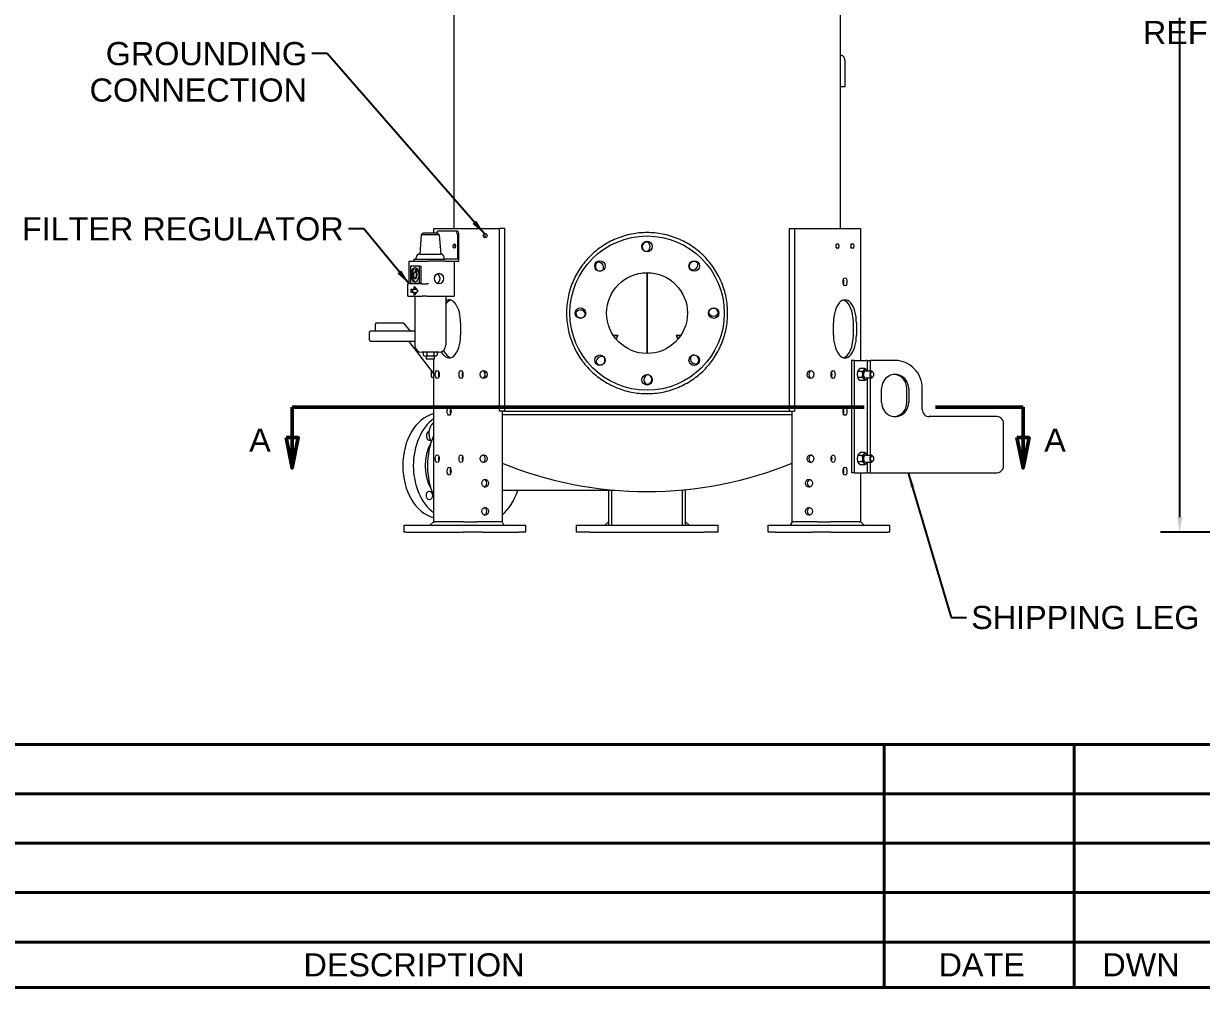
# Model space of a CAD drawing. Header units: inches. Extents: x 14 to 368, y 5 to 236.
# Drawn here: x 146.1 to 230, y 5.5 to 74.2 of the extents above; entities that cross this region are included whole.
import ezdxf

# ---------------------------------------------------------------- set-up
doc = ezdxf.new("R2010")
doc.units = ezdxf.units.IN
doc.header["$LTSCALE"] = 11
doc.header["$MEASUREMENT"] = 0
doc.linetypes.add('DOUBLE_DASH_CHAIN', pattern=[1.2403, 0.6614, -0.0827, 0.1654, -0.0827, 0.1654, -0.0827])
doc.layers.get('0').update_dxf_attribs({"lineweight": 25})
for name, color, linetype, lineweight in [('Border', 7, 'Continuous', 35), ('Dimension (ANSI)', 7, 'Continuous', 25), ('Section Line', 7, 'DOUBLE_DASH_CHAIN', 50), ('Symbol', 7, 'Continuous', 25), ('Symbol (ANSI)', 7, 'Continuous', 25), ('Visible (ANSI)', 7, 'Continuous', 50)]:
    doc.layers.add(name, color=color, linetype=linetype, lineweight=lineweight)
doc.styles.add('MEMCOR Medium', font='arial.ttf')
doc.dimstyles.new('Default (ANSI)', dxfattribs={"dimscale": 11, "dimtxt": 0.15, "dimasz": 0.098425, "dimexe": 0.125, "dimexo": 0.0625, "dimgap": 0.031496, "dimtad": 0, "dimtih": 1, "dimtoh": 1, "dimdec": 4, "dimrnd": 1e-08, "dimzin": 3, "dimdsep": 46, "dimlunit": 5, "dimtxsty": 'MEMCOR Medium', "dimcen": 0.09, "dimdle": 0.393701, "dimclrd": 256, "dimclre": 256, "dimclrt": 256, "dimadec": 0, "dimazin": 1, "dimtfac": 0.8, "dimtofl": 0, "dimtmove": 0, "dimatfit": 3, "dimfxl": 1, "dimfrac": 1, "dimtolj": 1, "dimtzin": 4, "dimlwd": -1, "dimlwe": -1, "dimarcsym": 0})
doc.dimstyles.new('Default (ANSI)$7', dxfattribs={"dimscale": 11, "dimtxt": 0.15, "dimasz": 0.098425, "dimexe": 0.125, "dimexo": 0.0625, "dimgap": 0.031496, "dimtad": 0, "dimtih": 1, "dimtoh": 1, "dimdec": 4, "dimrnd": 1e-08, "dimzin": 3, "dimdsep": 46, "dimlunit": 5, "dimtxsty": 'MEMCOR Medium', "dimcen": 0.09, "dimdle": 0.393701, "dimclrd": 256, "dimclre": 256, "dimclrt": 256, "dimadec": 0, "dimazin": 1, "dimtfac": 0.8, "dimtofl": 0, "dimtmove": 0, "dimatfit": 3, "dimfxl": 1, "dimfrac": 1, "dimtolj": 1, "dimtzin": 4, "dimlwd": -1, "dimlwe": -1, "dimarcsym": 0})

# ---------------------------------------------------------------- blocks, each defined once
blk = doc.blocks.new('Borders 22x34_D')
at = {"layer": 'Border'}
blk.add_line((1.25, 0.5), (33.5, 0.5), dxfattribs=at)
blk = doc.blocks.new('2dTransSection0')
at = {"layer": 'Section Line', "linetype": 'DOUBLE_DASH_CHAIN', "ltscale": 0.509335}
blk.add_line((15.0206, 4.2601), (19.7555, 4.2601), dxfattribs=at)
at = {"layer": 'Section Line', "linetype": 'Continuous'}
for p, q in [((15.0206, 4.2601), (15.3334, 4.2601)), ((15.0206, 4.2601), (15.0206, 4.0632)), ((19.4427, 4.2601), (19.7555, 4.2601)), ((19.7555, 4.2601), (19.7555, 4.0632)), ((14.9812, 4.0632), (15.0206, 3.8664)), ((15.0599, 4.0632), (14.9812, 4.0632)), ((15.0206, 4.0632), (15.0206, 3.8664)), ((15.0206, 3.8664), (15.0599, 4.0632)), ((19.7161, 4.0632), (19.7555, 3.8664)), ((19.7949, 4.0632), (19.7161, 4.0632)), ((19.7555, 4.0632), (19.7555, 3.8664)), ((19.7555, 3.8664), (19.7949, 4.0632))]:
    blk.add_line(p, q, dxfattribs=at)
at = {"layer": 'Section Line', "linetype": 'Continuous', "flags": 128}
for points in [[(14.9812, 4.0632), (15.0206, 3.8664), (15.0599, 4.0632), (14.9812, 4.0632)], [(19.7161, 4.0632), (19.7555, 3.8664), (19.7949, 4.0632), (19.7161, 4.0632)]]:
    blk.add_lwpolyline(points, dxfattribs=at)
at = {"layer": 'Section Line'}
for points in [[(14.9812, 4.0632), (15.0206, 3.8664), (15.0599, 4.0632), (14.9812, 4.0632)], [(19.7161, 4.0632), (19.7555, 3.8664), (19.7949, 4.0632), (19.7161, 4.0632)]]:
    blk.add_solid(points, dxfattribs=at)
at = {"layer": 'Section Line', "char_height": 0.15, "attachment_point": 7, "style": 'MEMCOR Medium'}
for insert in [(14.7421, 3.9723), (19.893, 3.9723)]:
    blk.add_mtext('A', dxfattribs=dict(at, insert=insert))
blk = doc.blocks.new('*D28')
at = {"layer": 'Defpoints', "color": 0, "transparency": 16777216}
for p in [(228.48, 122.576), (280.341, 122.576), (262.91, 37.946)]:
    blk.add_point(p, dxfattribs=at)
at = {"layer": 'Dimension (ANSI)', "transparency": 16777216}
for p, q in [((279.653, 122.576), (227.105, 122.576)), ((228.48, 121.494), (228.48, 85.897)), ((228.48, 39.028), (228.48, 74.625)), ((262.223, 37.946), (227.105, 37.946))]:
    blk.add_line(p, q, dxfattribs=at)
for points in [[(228.299, 121.494), (228.66, 121.494), (228.48, 122.576)], [(228.299, 39.028), (228.66, 39.028), (228.48, 37.946)]]:
    blk.add_solid(points, dxfattribs=at)
at = {"layer": 'Dimension (ANSI)', "transparency": 16777216, "char_height": 1.65, "attachment_point": 5, "style": 'MEMCOR Medium'}
for s, insert in [('\\A1; \\fArial|b0|i0;\\H1.6500;84{\\H0.8x;\\S5#8;} in', (228.48, 81.958)), ('\\A1;[2149.6 mm]{\\P\\fArial|b0|i0;\\H1.6500;SHIPPING HEIGHT\\P\\fArial|b0|i0;\\H1.6500;REF.}', (228.48, 76.322))]:
    blk.add_mtext(s, dxfattribs=dict(at, insert=insert))
blk = doc.blocks.new('REVISION HISTORY')
at = {"layer": 'Symbol', "lineweight": 40}
for p, q in [((12.1443, 2.0747), (22.812, 2.0747)), ((18.8564, 2.0747), (18.8564, 0.7941)), ((20.086, 2.0747), (20.086, 0.7941)), ((12.1443, 1.7545), (22.812, 1.7545)), ((12.1443, 1.4344), (22.812, 1.4344)), ((12.1443, 1.1143), (22.812, 1.1143)), ((12.1443, 0.7941), (22.812, 0.7941)), ((18.8564, 0.5), (18.8564, 0.7941)), ((20.086, 0.5), (20.086, 0.7941)), ((12.1443, 0.5), (22.812, 0.5))]:
    blk.add_line(p, q, dxfattribs=at)
at = {"layer": 'Symbol', "char_height": 0.15, "attachment_point": 7, "style": 'MEMCOR Medium'}
for s, insert in [('DESCRIPTION', (15.0941, 0.5695)), ('DATE', (19.2086, 0.5721)), ('DWN', (20.2694, 0.5721))]:
    blk.add_mtext(s, dxfattribs=dict(at, insert=insert))

msp = doc.modelspace()

# ---------------------------------------------------------------- linework, layer by layer
at = {"layer": 'Visible (ANSI)', "linetype": 'Continuous', "lineweight": 18}
for p, q in [((204.269098, 108.32051), (204.269098, 59.59551)), ((176.768587, 59.59551), (176.768587, 76.57051)), ((204.269098, 71.94551), (204.341882, 71.94551)), ((204.609997, 71.59551), (204.609997, 69.700377)), ((204.609997, 69.700377), (204.269098, 69.700377)), ((174.430598, 59.158442), (174.315979, 57.78301)), ((174.565979, 59.28301), (174.430598, 59.158442)), ((175.701359, 59.158442), (174.430598, 59.158442)), ((174.565979, 59.28301), (175.565979, 59.28301)), ((175.291324, 59.59551), (175.383767, 59.59551)), ((175.291324, 59.59551), (175.291324, 59.28301)), ((175.383767, 59.59551), (177.443767, 59.59551)), ((175.565979, 59.28301), (175.701359, 59.158442)), ((176.881763, 59.40801), (175.631763, 59.40801)), ((175.701359, 59.158442), (175.815979, 57.78301)), ((176.990017, 59.40801), (176.881763, 59.40801)), ((177.006763, 59.15801), (177.006763, 57.40801)), ((177.115017, 57.28301), (177.115017, 59.15801)), ((177.443767, 59.59551), (178.386324, 59.59551)), ((178.386324, 59.59551), (180.009849, 59.59551)), ((180.393825, 59.59551), (180.009849, 59.59551)), ((180.009849, 46.57051), (180.009849, 59.59551)), ((180.393825, 46.57051), (180.393825, 59.59551)), ((200.64386, 59.59551), (201.027836, 59.59551)), ((200.64386, 59.59551), (200.64386, 46.57051)), ((201.027836, 59.59551), (202.651361, 59.59551)), ((201.027836, 59.59551), (201.027836, 46.57051)), ((202.651361, 59.59551), (203.593918, 59.59551)), ((203.593918, 59.59551), (205.653918, 59.59551)), ((205.653918, 59.59551), (205.746361, 59.59551)), ((205.746361, 50.19551), (205.746361, 59.59551)), ((204.046418, 58.50051), (204.141418, 58.50051)), ((204.141418, 58.19051), (204.046418, 58.19051)), ((205.106418, 58.50051), (205.201418, 58.50051)), ((205.201418, 58.19051), (205.106418, 58.19051)), ((173.558206, 57.28301), (173.5917, 57.28301)), ((173.558206, 55.662818), (173.558206, 57.28301)), ((173.5917, 57.28301), (174.0917, 57.28301)), ((173.890738, 57.40801), (176.140738, 57.40801)), ((173.890738, 57.40801), (173.890738, 57.28301)), ((174.065979, 57.40801), (174.065979, 57.53301)), ((174.0917, 57.28301), (174.5917, 57.28301)), ((174.315979, 57.78301), (175.815979, 57.78301)), ((174.5917, 57.28301), (174.933206, 57.28301)), ((175.297668, 57.28301), (174.933206, 57.28301)), ((176.140738, 57.28301), (175.297668, 57.28301)), ((176.065979, 57.40801), (176.065979, 57.53301)), ((177.006763, 57.40801), (176.140738, 57.40801)), ((176.140738, 57.28301), (177.115017, 57.28301)), ((176.77351, 57.28301), (176.77351, 54.78301)), ((174.31172, 56.906816), (173.655174, 56.906816)), ((173.655174, 56.906816), (173.655174, 55.705019)), ((174.005248, 56.518639), (173.983447, 56.518639)), ((174.003989, 56.514634), (174.070531, 56.726398)), ((174.070531, 56.726398), (174.042713, 56.482554)), ((174.09684, 56.482554), (174.042713, 56.482554)), ((174.124658, 56.726398), (174.070531, 56.726398)), ((174.124658, 56.726398), (174.09684, 56.482554)), ((174.31172, 56.906816), (174.419973, 56.906816)), ((174.31172, 55.705019), (174.31172, 56.906816)), ((174.419973, 55.705019), (174.419973, 56.906816)), ((190.518842, 56.45101), (190.518842, 50.69001)), ((190.518842, 50.69001), (190.518842, 56.45101)), ((173.449953, 55.662818), (173.483447, 55.662818)), ((173.449953, 55.662818), (173.449953, 54.78301)), ((174.483447, 55.662818), (173.483447, 55.662818)), ((173.655174, 55.705019), (174.31172, 55.705019)), ((173.877557, 56.112274), (173.898326, 56.178369)), ((173.989859, 56.01924), (173.877557, 56.112274)), ((173.920504, 55.277595), (173.920504, 55.465402)), ((173.920504, 55.465402), (174.174298, 55.15801)), ((173.998541, 56.095349), (173.989859, 56.01924)), ((174.043985, 56.01924), (173.989859, 56.01924)), ((174.052668, 56.095349), (173.998541, 56.095349)), ((174.052668, 56.095349), (174.043985, 56.01924)), ((174.31172, 55.705019), (174.419973, 55.705019)), ((174.483447, 55.662818), (174.824953, 55.662818)), ((174.933206, 55.662818), (174.824953, 55.662818)), ((173.483447, 54.78301), (173.449953, 54.78301)), ((173.483447, 54.78301), (174.483447, 54.78301)), ((173.697165, 55.038426), (173.697165, 55.277595)), ((173.697165, 55.277595), (173.920504, 55.277595)), ((173.920504, 55.038426), (173.697165, 55.038426)), ((173.805418, 55.277595), (173.805418, 55.038426)), ((173.920504, 55.277595), (174.028757, 55.277595)), ((174.174298, 55.15801), (173.920504, 54.850618)), ((173.920504, 54.850618), (173.920504, 55.038426)), ((173.920504, 55.038426), (174.028757, 55.038426)), ((173.958201, 54.78301), (173.958201, 51.28301)), ((174.028757, 55.334288), (174.028757, 55.277595)), ((174.028757, 55.038426), (174.028757, 54.981733)), ((174.824953, 54.78301), (174.483447, 54.78301)), ((174.824953, 54.78301), (176.77351, 54.78301)), ((176.173756, 54.78301), (176.173756, 51.28301)), ((177.228767, 52.88551), (177.228767, 52.00551)), ((203.808918, 52.00551), (203.808918, 52.88551)), ((205.222412, 52.00551), (205.222412, 52.88551)), ((205.438918, 52.88551), (205.438918, 52.00551)), ((170.7143, 52.154353), (170.7143, 51.704353)), ((171.371805, 52.279353), (170.820262, 52.279353)), ((171.156796, 52.299353), (171.156796, 52.794353)), ((171.578634, 52.854353), (171.210938, 52.854353)), ((173.958201, 52.279353), (171.371805, 52.279353)), ((173.157535, 52.854353), (171.578634, 52.854353)), ((173.659841, 52.286465), (173.197213, 52.83545)), ((170.820262, 51.579353), (171.371805, 51.579353)), ((171.371805, 51.579353), (173.958201, 51.579353)), ((175.291324, 49.278713), (173.566891, 51.553391)), ((188.102289, 52.002853), (188.452921, 52.002853)), ((188.105626, 51.997721), (188.166042, 51.948174)), ((188.429971, 51.948174), (188.166042, 51.948174)), ((192.584764, 52.002853), (192.935396, 52.002853)), ((192.871643, 51.948174), (192.607714, 51.948174)), ((192.932059, 51.997721), (192.871643, 51.948174)), ((175.673756, 50.78301), (174.458201, 50.78301)), ((174.574056, 50.78301), (174.574056, 50.59551)), ((174.646225, 50.53301), (174.856102, 50.53301)), ((174.784729, 50.53301), (174.784729, 50.28301)), ((174.820017, 50.78301), (174.820017, 50.59551)), ((174.856102, 50.53301), (175.275855, 50.53301)), ((175.275855, 50.53301), (175.485732, 50.53301)), ((175.31194, 50.78301), (175.31194, 50.59551)), ((175.347229, 50.53301), (175.347229, 50.28301)), ((175.557901, 50.78301), (175.557901, 50.59551)), ((175.347229, 50.28301), (174.784729, 50.28301)), ((175.291324, 50.28301), (175.291324, 38.69551)), ((205.094918, 50.19551), (205.094918, 42.19551)), ((205.311425, 50.19551), (205.094918, 50.19551)), ((205.311425, 50.19551), (206.111425, 50.19551)), ((205.311425, 42.19551), (205.311425, 50.19551)), ((206.045398, 49.628523), (205.715431, 49.628523)), ((206.20863, 50.19551), (206.111425, 50.19551)), ((206.20863, 50.19551), (206.412939, 50.19551)), ((206.20863, 50.19551), (206.20863, 49.463989)), ((208.197891, 50.19551), (206.412939, 50.19551)), ((206.412939, 50.19551), (206.412939, 49.44551)), ((175.150635, 49.039353), (175.150635, 49.464294)), ((175.291324, 48.979353), (175.210635, 48.979353)), ((205.857898, 49.412017), (205.527931, 49.412017)), ((205.857898, 48.979004), (205.527931, 48.979004)), ((206.045398, 48.762498), (205.715431, 48.762498)), ((206.074336, 49.44551), (206.511579, 49.44551)), ((206.074336, 48.94551), (206.511579, 48.94551)), ((206.20863, 48.927032), (206.20863, 43.463989)), ((206.412939, 48.94551), (206.412939, 43.44551)), ((206.610987, 49.361124), (206.583734, 49.399654)), ((206.610987, 49.029897), (206.583734, 48.991367)), ((207.231966, 47.19551), (207.231966, 48.19551)), ((209.034408, 47.19551), (209.034408, 48.19551)), ((209.163817, 48.19551), (209.163817, 47.19551)), ((210.129743, 46.69551), (210.129743, 48.19551)), ((180.393825, 46.57051), (180.009849, 46.57051)), ((180.184247, 46.57051), (180.184247, 38.69551)), ((200.853438, 46.32051), (180.184247, 46.32051)), ((180.393825, 46.57051), (200.64386, 46.57051)), ((200.64386, 46.57051), (201.027836, 46.57051)), ((200.853438, 38.69551), (200.853438, 46.57051)), ((215.442335, 46.19551), (210.612706, 46.19551)), ((215.925298, 42.69551), (215.925298, 45.69551)), ((205.857898, 43.412017), (205.527931, 43.412017)), ((205.857898, 42.979004), (205.527931, 42.979004)), ((206.045398, 43.628523), (205.715431, 43.628523)), ((206.074336, 43.44551), (206.511579, 43.44551)), ((206.074336, 42.94551), (206.511579, 42.94551)), ((206.20863, 42.927032), (206.20863, 42.19551)), ((206.412939, 42.94551), (206.412939, 42.19551)), ((206.610987, 43.361124), (206.583734, 43.399654)), ((206.610987, 43.029897), (206.583734, 42.991367)), ((205.311425, 42.19551), (205.094918, 42.19551)), ((205.311425, 42.19551), (206.111425, 42.19551)), ((206.045398, 42.762498), (205.715431, 42.762498)), ((205.746361, 38.69551), (205.746361, 42.19551)), ((206.20863, 42.19551), (206.111425, 42.19551)), ((206.20863, 42.19551), (206.412939, 42.19551)), ((206.412939, 42.19551), (215.442335, 42.19551)), ((180.184247, 40.94551), (188.242909, 40.94551)), ((187.768842, 40.94551), (187.768842, 38.44551)), ((188.018842, 38.44551), (188.018842, 40.94551)), ((193.018842, 40.965178), (193.018842, 38.44551)), ((193.268842, 38.44551), (193.268842, 40.98932)), ((175.291324, 38.69551), (175.041324, 38.44551)), ((175.291324, 38.69551), (175.383767, 38.69551)), ((177.443767, 38.69551), (175.383767, 38.69551)), ((177.443767, 38.69551), (178.386324, 38.69551)), ((180.184247, 38.69551), (178.386324, 38.69551)), ((180.184247, 38.69551), (180.309247, 38.44551)), ((187.768842, 38.69551), (187.518842, 38.44551)), ((187.768842, 38.69551), (187.768842, 38.44551)), ((193.268842, 38.69551), (193.518842, 38.44551)), ((193.268842, 38.44551), (193.268842, 38.69551)), ((200.853438, 38.69551), (200.728438, 38.44551)), ((202.651361, 38.69551), (200.853438, 38.69551)), ((202.651361, 38.69551), (203.593918, 38.69551)), ((205.653918, 38.69551), (203.593918, 38.69551)), ((205.653918, 38.69551), (205.746361, 38.69551)), ((205.746361, 38.69551), (205.996361, 38.44551)), ((173.220137, 38.44551), (173.354111, 38.44551)), ((173.220137, 37.94551), (173.220137, 38.44551)), ((173.354111, 37.94551), (173.220137, 37.94551)), ((173.354111, 38.44551), (177.414111, 38.44551)), ((173.354111, 37.94551), (177.414111, 37.94551)), ((177.414111, 38.44551), (178.780137, 38.44551)), ((178.780137, 37.94551), (177.414111, 37.94551)), ((178.780137, 38.44551), (181.378213, 38.44551)), ((178.780137, 37.94551), (181.378213, 37.94551)), ((181.378213, 38.44551), (181.878213, 38.44551)), ((181.878213, 37.94551), (181.378213, 37.94551)), ((181.878213, 37.94551), (181.878213, 38.44551)), ((185.461342, 38.44551), (186.461342, 38.44551)), ((185.461342, 38.44551), (185.461342, 37.94551)), ((186.461342, 37.94551), (185.461342, 37.94551)), ((186.461342, 38.44551), (194.581342, 38.44551)), ((186.461342, 37.94551), (194.581342, 37.94551)), ((194.581342, 38.44551), (195.581342, 38.44551)), ((195.581342, 37.94551), (194.581342, 37.94551)), ((195.581342, 37.94551), (195.581342, 38.44551)), ((199.156972, 38.44551), (199.656972, 38.44551)), ((199.156972, 37.94551), (199.156972, 38.44551)), ((199.656972, 37.94551), (199.156972, 37.94551)), ((199.656972, 38.44551), (202.255048, 38.44551)), ((199.656972, 37.94551), (202.255048, 37.94551)), ((202.255048, 38.44551), (203.621073, 38.44551)), ((203.621073, 37.94551), (202.255048, 37.94551)), ((203.621073, 38.44551), (207.681073, 38.44551)), ((203.621073, 37.94551), (207.681073, 37.94551)), ((207.681073, 38.44551), (207.815048, 38.44551)), ((207.815048, 37.94551), (207.681073, 37.94551)), ((207.815048, 37.94551), (207.815048, 38.44551))]:
    msp.add_line(p, q, dxfattribs=at)
for centre, radius in [((190.518842, 53.57051), 5.5), ((190.518842, 58.32051), 0.375), ((187.160085, 56.929267), 0.375), ((193.8776, 56.929267), 0.375), ((190.518842, 53.57051), 2.8805), ((185.768842, 53.57051), 0.375), ((195.268842, 53.57051), 0.375), ((187.160085, 50.211753), 0.375), ((193.8776, 50.211753), 0.375), ((190.518842, 48.82051), 0.375)]:
    msp.add_circle(centre, radius, dxfattribs=at)
for centre, radius, start, end in [((190.518842, 58.29551), 0.344, 82.56966834, 260.71485954), ((190.365522, 58.318035), 0.375, 282.72242384, 79.1272949), ((174.315979, 57.53301), 0.25, 90, 180), ((175.815979, 57.53301), 0.25, 0, 90), ((187.177763, 56.91159), 0.344, 127.56966834, 305.71485954), ((187.053421, 56.819103), 0.375, 327.72242384, 124.1272949), ((193.859922, 56.91159), 0.344, 37.56966834, 215.71485954), ((193.767435, 57.035931), 0.375, 237.72242384, 34.1272949), ((185.771318, 53.417189), 0.375, 12.72242384, 169.1272949), ((195.243842, 53.57051), 0.344, 352.56966834, 170.71485954), ((185.793842, 53.57051), 0.344, 172.56966834, 350.71485954), ((195.266367, 53.723831), 0.375, 192.72242384, 349.1272949), ((171.136796, 52.299353), 0.02, 270, 0), ((173.675135, 52.299353), 0.02, 220.12074021, 270), ((174.458201, 51.28301), 0.5, 180, 270), ((175.673756, 51.28301), 0.5, 270, 0), ((187.27025, 50.105089), 0.375, 57.72242384, 214.1272949), ((187.177763, 50.229431), 0.344, 217.56966834, 35.71485954), ((193.984264, 50.321917), 0.375, 147.72242384, 304.1272949), ((193.859922, 50.229431), 0.344, 307.56966834, 125.71485954), ((175.210635, 49.039353), 0.06, 180, 270), ((190.672163, 48.822985), 0.375, 102.72242384, 259.1272949), ((190.518842, 48.84551), 0.344, 262.56966834, 80.71485954), ((190.518842, 68.16051), 27.31, 247.76427502, 292.23572498)]:
    msp.add_arc(centre, radius, start, end, dxfattribs=at)
for centre, major_axis, ratio, start_param, end_param in [((204.341882, 71.59551), (0, 0.35), 0.766044443, 4.71238898, 6.283185307), ((175.631763, 59.15801), (0, 0.25), 0.5, 0, 1.047197551), ((176.881763, 59.15801), (0, 0.25), 0.5, 4.71238898, 6.283185307), ((176.990017, 59.15801), (0, 0.25), 0.5, 4.71238898, 6.283185307), ((178.856337, 59.09551), (0, 0.155), 0.866025404, 3.625910827, 5.798867134), ((175.725513, 58.34551), (0, -0.15625), 0.5, 0.747945639, 2.72394437), ((175.833767, 58.34551), (0, -0.15625), 0.5, 3.90698548, 4.261936004), ((175.836267, 58.34551), (0, 0.155), 0.5, 0.787895818, 1.190370682), ((175.836267, 58.34551), (0, 0.155), 0.5, 2.281519326, 2.353696836), ((175.833767, 58.34551), (0, -0.15625), 0.5, 5.493139311, 5.517792481), ((176.896267, 58.34551), (0, -0.15625), 0.5, 3.90698548, 5.517792481), ((176.896267, 58.34551), (0, 0.155), 0.5, 0.765102312, 2.376490342), ((204.046418, 58.34551), (0, -0.155), 0.5, 3.141592654, 6.283185307), ((203.924912, 58.34551), (0, 0.155), 0.5, 4.042534369, 5.382243592), ((204.141418, 58.34551), (0, 0.155), 0.5, 3.141592654, 6.283185307), ((205.106418, 58.34551), (0, -0.155), 0.5, 3.141592654, 6.283185307), ((204.984912, 58.34551), (0, 0.155), 0.5, 4.042534369, 5.382243592), ((205.201418, 58.34551), (0, 0.155), 0.5, 3.141592654, 6.283185307), ((174.037573, 56.305917), (0, 0.520383), 0.5, 0.104201478, 3.037391176), ((173.983447, 56.305917), (0, 0.212722), 0.5, 6.088823721, 8.496983379), ((173.983447, 56.305917), (0, -0.212722), 0.5, 0.142396418, 2.550556077), ((174.037573, 56.305917), (0, -0.212722), 0.5, 0.142396418, 2.550556077), ((175.440979, 56.03301), (0, 0.375), 0.866025404, 3.536692321, 5.88808564), ((204.407412, 55.80551), (0, 0.28), 0.5, 4.025522722, 5.399255239), ((176.413767, 52.88551), (0, 1.63), 0.5, 4.71238898, 6.582109274), ((176.630273, 52.88551), (0, 1.63), 0.5, 0.133219685, 0.594559652), ((204.623918, 52.88551), (0, 1.63), 0.5, 4.71238898, 7.853981634), ((204.407412, 52.88551), (0, 1.63), 0.5, 4.71238898, 6.149965622), ((176.413767, 52.00551), (0, -1.63), 0.5, 5.5291582, 7.853981634), ((186.187813, 53.57051), (0, -3.234), 0.707106781, 1.036396316, 1.045291043), ((186.541367, 53.57051), (0, -3.125), 0.707106781, 0.933959865, 1.045291043), ((194.496318, 53.57051), (0, 3.125), 0.707106781, 2.096301611, 2.207632789), ((194.849872, 53.57051), (0, 3.234), 0.707106781, 2.096301611, 2.105196337), ((204.623918, 52.00551), (0, -1.63), 0.5, 4.71238898, 7.853981634), ((204.407412, 52.00551), (0, -1.63), 0.5, 0.133219685, 1.570796327), ((174.646225, 50.59551), (0.072169, 0), 0.866025404, 3.141592654, 4.71238898), ((174.856102, 50.59551), (0, -0.0625), 0.577350269, 4.71238898, 6.283185307), ((175.275855, 50.59551), (0, -0.0625), 0.577350269, 0, 1.570796327), ((175.485732, 50.59551), (-0.072169, 0), 0.866025404, 1.570796327, 3.141592654), ((176.630273, 52.00551), (0, -1.63), 0.5, 5.438576962, 6.149965622), ((206.074404, 49.19551), (0, 0.375), 0.5, 5.759586532, 6.806784083), ((208.197891, 48.19551), (0, 2), 0.965925826, 4.71238898, 6.283185307), ((175.784273, 49.19551), (0, -0.28), 0.5, 4.025522722, 5.399255239), ((177.476273, 49.19551), (0, -0.28), 0.5, 4.025522722, 5.399255239), ((178.746298, 49.19551), (0, -0.28), 0.866025404, 0.260688299, 2.880904355), ((202.291387, 49.19551), (0, 0.28), 0.866025404, 0.260688299, 2.880904355), ((203.561412, 49.19551), (0, 0.28), 0.5, 4.025522722, 5.399255239), ((206.074404, 49.19551), (0, -0.375), 0.5, 3.665191429, 4.71238898), ((206.074404, 49.19551), (0, -0.375), 0.5, 4.71238898, 5.759586532), ((206.074404, 49.19551), (0, 0.250136), 0.5, 6.250227729, 9.457735539), ((206.074404, 49.19551), (0, -0.375), 0.5, 5.759586532, 6.806784083), ((206.074404, 49.19551), (0, 0.375), 0.5, 5.442116637, 5.759586532), ((206.074404, 49.19551), (0, 0.375), 0.5, 3.665191429, 3.982661324), ((206.511579, 49.19551), (0, 0.25), 0.5, 5.667839495, 10.040123773), ((208.197891, 48.19551), (0, 1), 0.965925826, 4.71238898, 7.853981634), ((208.068482, 48.19551), (0, 1), 0.965925826, 4.71238898, 6.216147809), ((208.197891, 47.19551), (0, -1), 0.965925826, 4.71238898, 7.853981634), ((208.068482, 47.19551), (0, -1), 0.965925826, 0.067037498, 1.570796327), ((175.759049, 42.69551), (0, -3.75), 0.707106781, 3.318910504, 6.105867457), ((176.630273, 46.56451), (0, -0.28), 0.5, 4.025522722, 5.399255239), ((204.407412, 46.56451), (0, 0.28), 0.5, 4.025522722, 5.399255239), ((210.612706, 46.69551), (0, -0.5), 0.965925826, 4.71238898, 6.283185307), ((215.442335, 45.69551), (0, 0.5), 0.965925826, 4.71238898, 6.283185307), ((176.51035, 42.69551), (0, 3.75), 0.707106781, 0.477683765, 2.663908889), ((177.79092, 42.69551), (0, -4.125), 0.707106781, 4.170935933, 5.253842028), ((175.01035, 44.816831), (0, -0.3125), 0.707106781, 3.279469987, 6.595630132), ((176.538189, 42.69551), (0, 2.57874), 0.707106781, 0.91236462, 2.229228034), ((175.784273, 43.19551), (0, -0.28), 0.5, 4.025522722, 5.399255239), ((177.476273, 43.19551), (0, -0.28), 0.5, 4.025522722, 5.399255239), ((178.746298, 43.19551), (0, -0.28), 0.866025404, 0.260688299, 2.880904355), ((202.291387, 43.19551), (0, 0.28), 0.866025404, 0.260688299, 2.880904355), ((203.561412, 43.19551), (0, 0.28), 0.5, 4.025522722, 5.399255239), ((206.074404, 43.19551), (0, -0.375), 0.5, 3.665191429, 4.71238898), ((206.074404, 43.19551), (0, -0.375), 0.5, 4.71238898, 5.759586532), ((206.074404, 43.19551), (0, 0.250136), 0.5, 6.250227729, 9.457735539), ((206.074404, 43.19551), (0, 0.375), 0.5, 5.759586532, 6.806784083), ((206.074404, 43.19551), (0, -0.375), 0.5, 5.759586532, 6.806784083), ((206.074404, 43.19551), (0, 0.375), 0.5, 5.442116637, 5.759586532), ((206.074404, 43.19551), (0, 0.375), 0.5, 3.665191429, 3.982661324), ((206.511579, 43.19551), (0, 0.25), 0.5, 5.667839495, 10.040123773), ((176.630273, 42.30151), (0, -0.28), 0.5, 4.025522722, 5.399255239), ((204.407412, 42.30151), (0, 0.28), 0.5, 4.025522722, 5.399255239), ((215.442335, 42.69551), (0, -0.5), 0.965925826, 0, 1.570796327), ((178.856337, 41.44151), (0, -0.28), 0.866025404, 0.260688299, 2.880904355), ((202.181348, 41.44151), (0, 0.28), 0.866025404, 0.260688299, 2.880904355), ((178.674804, 42.69551), (0, 4.125), 0.707106781, 3.685515647, 4.274263852), ((178.856337, 39.44151), (0, -0.28), 0.866025404, 0.260688299, 2.880904355), ((202.181348, 39.44151), (0, 0.28), 0.866025404, 0.260688299, 2.880904355)]:
    msp.add_ellipse(centre, major_axis=major_axis, ratio=ratio, start_param=start_param, end_param=end_param, dxfattribs=at)
for centre, major_axis, ratio in [((178.981337, 59.09551), (0, -0.155), 0.866025404), ((176.788013, 58.34551), (0, -0.15625), 0.5), ((173.983447, 56.305917), (0, 0.520383), 0.5), ((175.690979, 56.03301), (0, 0.375), 0.866025404), ((204.623918, 55.80551), (0, -0.28), 0.5), ((175.567767, 49.19551), (0, -0.28), 0.5), ((177.259767, 49.19551), (0, -0.28), 0.5), ((178.871298, 49.19551), (0, 0.28), 0.866025404), ((202.166387, 49.19551), (0, 0.28), 0.866025404), ((203.777918, 49.19551), (0, -0.28), 0.5), ((206.55245, 49.19551), (0, 0.202815), 0.5), ((176.413767, 46.56451), (0, -0.28), 0.5), ((204.623918, 46.56451), (0, -0.28), 0.5), ((175.567767, 43.19551), (0, -0.28), 0.5), ((177.259767, 43.19551), (0, -0.28), 0.5), ((178.871298, 43.19551), (0, 0.28), 0.866025404), ((202.166387, 43.19551), (0, 0.28), 0.866025404), ((203.777918, 43.19551), (0, -0.28), 0.5), ((206.55245, 43.19551), (0, -0.202815), 0.5), ((176.413767, 42.30151), (0, -0.28), 0.5), ((204.623918, 42.30151), (0, -0.28), 0.5), ((178.981337, 41.44151), (0, -0.28), 0.866025404), ((202.056348, 41.44151), (0, -0.28), 0.866025404), ((175.01035, 40.57419), (0, 0.3125), 0.707106781), ((178.981337, 39.44151), (0, -0.28), 0.866025404), ((202.056348, 39.44151), (0, -0.28), 0.866025404)]:
    msp.add_ellipse(centre, major_axis=major_axis, ratio=ratio, dxfattribs=at)
for points, knots in [([(185.037124, 51.865709), (185.090342, 51.694873), (185.151473, 51.526275), (185.367368, 51.008481), (185.549761, 50.671423), (185.969571, 50.04906), (186.207035, 49.763748), (186.711772, 49.259011), (186.996935, 49.021587), (187.619372, 48.601647), (187.956654, 48.419097), (188.66266, 48.124737), (189.032024, 48.012691), (189.77756, 47.865207), (190.153743, 47.829814), (190.883942, 47.829814), (191.260125, 47.865207), (192.005661, 48.012691), (192.375025, 48.124737), (193.081031, 48.419097), (193.418313, 48.601647), (194.040749, 49.021587), (194.325913, 49.259011), (194.83065, 49.763748), (195.068114, 50.04906), (195.487924, 50.671423), (195.670317, 51.008481), (195.964498, 51.714033), (196.07652, 52.083172), (196.224066, 52.828629), (196.259538, 53.204965), (196.259538, 53.936056), (196.224066, 54.312391), (196.07652, 55.057849), (195.964498, 55.426988), (195.670317, 56.132539), (195.487924, 56.469598), (195.068114, 57.091961), (194.83065, 57.377273), (194.325913, 57.88201), (194.040749, 58.119434), (193.418313, 58.539374), (193.081031, 58.721923), (192.375025, 59.016284), (192.005661, 59.128329), (191.260125, 59.275813), (190.883942, 59.311206), (190.153743, 59.311206), (189.77756, 59.275813), (189.032024, 59.128329), (188.66266, 59.016284), (187.956654, 58.721923), (187.619372, 58.539374), (186.996935, 58.119434), (186.711772, 57.88201), (186.207035, 57.377273), (185.969571, 57.091961), (185.549761, 56.469598), (185.367368, 56.132539), (185.073187, 55.426988), (184.961165, 55.057849), (184.813619, 54.312391), (184.778147, 53.936056), (184.778147, 53.57051)], [4.26795883, 4.26795883, 4.26795883, 4.26795883, 5.570910574, 5.570910574, 8.356365861, 8.356365861, 11.141821148, 11.141821148, 13.923881063, 13.923881063, 16.705940977, 16.705940977, 19.488000892, 19.488000892, 22.270060806, 22.270060806, 25.05212072, 25.05212072, 27.834180635, 27.834180635, 30.616240549, 30.616240549, 33.398300464, 33.398300464, 36.183755751, 36.183755751, 38.969211038, 38.969211038, 41.754666325, 41.754666325, 44.540121612, 44.540121612, 47.325576899, 47.325576899, 50.111032186, 50.111032186, 52.896487473, 52.896487473, 55.68194276, 55.68194276, 58.464002675, 58.464002675, 61.246062589, 61.246062589, 64.028122504, 64.028122504, 66.810182418, 66.810182418, 69.592242333, 69.592242333, 72.374302247, 72.374302247, 75.156362161, 75.156362161, 77.938422076, 77.938422076, 80.723877363, 80.723877363, 83.50933265, 83.50933265, 86.294787937, 86.294787937, 89.080243224, 89.080243224, 89.080243224, 89.080243224]), ([(184.778147, 53.57051), (184.778147, 53.204965), (184.813619, 52.828629), (184.926656, 52.257523), (184.976755, 52.060162), (185.037124, 51.865709)], [89.080243224, 89.080243224, 89.080243224, 89.080243224, 91.865698511, 91.865698511, 93.348202054, 93.348202054, 93.348202054, 93.348202054]), ([(170.820262, 52.279353), (170.809804, 52.279353), (170.799371, 52.27753), (170.779557, 52.270678), (170.77028, 52.265519), (170.752912, 52.25232), (170.745173, 52.243991), (170.732002, 52.225401), (170.72677, 52.215023), (170.719025, 52.193577), (170.716512, 52.182496), (170.714616, 52.165673), (170.7143, 52.160013), (170.7143, 52.154353)], [4.71238898, 4.71238898, 4.71238898, 4.71238898, 4.952223352, 4.952223352, 5.205464091, 5.205464091, 5.496806774, 5.496806774, 5.81096604, 5.81096604, 6.125125305, 6.125125305, 6.283185307, 6.283185307, 6.283185307, 6.283185307]), ([(171.210938, 52.854353), (171.205499, 52.854353), (171.200074, 52.853438), (171.189846, 52.850039), (171.1851, 52.847501), (171.176318, 52.841135), (171.172473, 52.83719), (171.165839, 52.828406), (171.163225, 52.823509), (171.159357, 52.813594), (171.158101, 52.808565), (171.157001, 52.800469), (171.156796, 52.797411), (171.156796, 52.794353)], [4.71238898, 4.71238898, 4.71238898, 4.71238898, 4.943144262, 4.943144262, 5.186041427, 5.186041427, 5.46487096, 5.46487096, 5.779030226, 5.779030226, 6.093189491, 6.093189491, 6.283185307, 6.283185307, 6.283185307, 6.283185307]), ([(173.157535, 52.854353), (173.160826, 52.854353), (173.164116, 52.854024), (173.170486, 52.852758), (173.173565, 52.851822), (173.179365, 52.84947), (173.182087, 52.848055), (173.187113, 52.84489), (173.189418, 52.843142), (173.193615, 52.839433), (173.195508, 52.837473), (173.197213, 52.83545)], [1.5707963268, 1.5707963268, 1.5707963268, 1.5707963268, 1.710422667, 1.710422667, 1.8500490071, 1.8500490071, 1.9896753473, 1.9896753473, 2.1293016874, 2.1293016874, 2.2689280276, 2.2689280276, 2.2689280276, 2.2689280276]), ([(170.7143, 51.704353), (170.7143, 51.693103), (170.715541, 51.681852), (170.720605, 51.659811), (170.724425, 51.649013), (170.734992, 51.628445), (170.741748, 51.618653), (170.758748, 51.601186), (170.769059, 51.593505), (170.790986, 51.583429), (170.802102, 51.580435), (170.815747, 51.579435), (170.818005, 51.579353), (170.820262, 51.579353)], [6.283185307, 6.283185307, 6.283185307, 6.283185307, 6.597344573, 6.597344573, 6.911503838, 6.911503838, 7.225663103, 7.225663103, 7.539822369, 7.539822369, 7.802215826, 7.802215826, 7.853981634, 7.853981634, 7.853981634, 7.853981634]), ([(173.525477, 51.579353), (173.527777, 51.579353), (173.53008, 51.579115), (173.534902, 51.578084), (173.537425, 51.577286), (173.542778, 51.574942), (173.545607, 51.573393), (173.551501, 51.569363), (173.554562, 51.566881), (173.56074, 51.560898), (173.563854, 51.557396), (173.566891, 51.553391)], [1.5707963268, 1.5707963268, 1.5707963268, 1.5707963268, 1.7209182109, 1.7209182109, 1.871040095, 1.871040095, 2.021161979, 2.021161979, 2.1712838631, 2.1712838631, 2.3214057472, 2.3214057472, 2.3214057472, 2.3214057472]), ([(175.174815, 45.642033), (175.12595, 45.579527), (175.084468, 45.506106), (175.02003, 45.344638), (174.997137, 45.256571), (174.972258, 45.074819), (174.970278, 44.981165), (174.987425, 44.797675), (175.006548, 44.707871), (175.061989, 44.547205), (175.096936, 44.475453), (175.13875, 44.412372)], [2.306096966, 2.306096966, 2.306096966, 2.306096966, 2.627773903, 2.627773903, 2.950370965, 2.950370965, 3.272989065, 3.272989065, 3.595597718, 3.595597718, 3.894707743, 3.894707743, 3.894707743, 3.894707743])]:
    msp.add_open_spline(points, degree=3, knots=knots, dxfattribs=at)
for points, weights in [([(205.715431, 49.628523), (205.636184, 49.57051), (205.592675, 49.52027)], [1, 1.0379548493, 1]), ([(205.980654, 49.52027), (206.024164, 49.57051), (206.045398, 49.628523)], [1, 1.0379548493, 1]), ([(206.045398, 49.628523), (206.124645, 49.57051), (206.168154, 49.52027)], [1, 1.0379548493, 1]), ([(205.527931, 49.412017), (205.498925, 49.295991), (205.498925, 49.19551)], [1, 1.0379548493, 1]), ([(205.498925, 49.19551), (205.498925, 49.095029), (205.527931, 48.979004)], [1, 1.0379548493, 1]), ([(205.592675, 49.52027), (205.549165, 49.470029), (205.527931, 49.412017)], [1, 1.0379548493, 1]), ([(205.527931, 48.979004), (205.549165, 48.920991), (205.592675, 48.870751)], [1, 1.0379548493, 1]), ([(205.592675, 48.870751), (205.636184, 48.82051), (205.715431, 48.762498)], [1, 1.0379548493, 1]), ([(205.857898, 49.412017), (205.937145, 49.470029), (205.980654, 49.52027)], [1, 1.0379548493, 1]), ([(205.886904, 49.19551), (205.886904, 49.295991), (205.857898, 49.412017)], [1, 1.0379548493, 1]), ([(205.857898, 48.979004), (205.886904, 49.095029), (205.886904, 49.19551)], [1, 1.0379548493, 1]), ([(205.980654, 48.870751), (205.937145, 48.920991), (205.857898, 48.979004)], [1, 1.0379548493, 1]), ([(206.045398, 48.762498), (206.024164, 48.82051), (205.980654, 48.870751)], [1, 1.0379548493, 1]), ([(206.168154, 48.870751), (206.124645, 48.82051), (206.045398, 48.762498)], [1, 1.0379548493, 1]), ([(206.168154, 49.52027), (206.199332, 49.484268), (206.218543, 49.44551)], [1, 1.02690849784, 1.01566285889]), ([(206.218543, 48.94551), (206.199332, 48.906752), (206.168154, 48.870751)], [1.01566285889, 1.02690849784, 1]), ([(205.527931, 43.412017), (205.498925, 43.295991), (205.498925, 43.19551)], [1, 1.0379548493, 1]), ([(205.498925, 43.19551), (205.498925, 43.095029), (205.527931, 42.979004)], [1, 1.0379548493, 1]), ([(205.592675, 43.52027), (205.549165, 43.470029), (205.527931, 43.412017)], [1, 1.0379548493, 1]), ([(205.527931, 42.979004), (205.549165, 42.920991), (205.592675, 42.870751)], [1, 1.0379548493, 1]), ([(205.715431, 43.628523), (205.636184, 43.57051), (205.592675, 43.52027)], [1, 1.0379548493, 1]), ([(205.592675, 42.870751), (205.636184, 42.82051), (205.715431, 42.762498)], [1, 1.0379548493, 1]), ([(205.857898, 43.412017), (205.937145, 43.470029), (205.980654, 43.52027)], [1, 1.0379548493, 1]), ([(205.886904, 43.19551), (205.886904, 43.295991), (205.857898, 43.412017)], [1, 1.0379548493, 1]), ([(205.857898, 42.979004), (205.886904, 43.095029), (205.886904, 43.19551)], [1, 1.0379548493, 1]), ([(205.980654, 42.870751), (205.937145, 42.920991), (205.857898, 42.979004)], [1, 1.0379548493, 1]), ([(205.980654, 43.52027), (206.024164, 43.57051), (206.045398, 43.628523)], [1, 1.0379548493, 1]), ([(206.045398, 42.762498), (206.024164, 42.82051), (205.980654, 42.870751)], [1, 1.0379548493, 1]), ([(206.045398, 43.628523), (206.124645, 43.57051), (206.168154, 43.52027)], [1, 1.0379548493, 1]), ([(206.168154, 42.870751), (206.124645, 42.82051), (206.045398, 42.762498)], [1, 1.0379548493, 1]), ([(206.168154, 43.52027), (206.199332, 43.484268), (206.218543, 43.44551)], [1, 1.02690849784, 1.01566285889]), ([(206.218543, 42.94551), (206.199332, 42.906752), (206.168154, 42.870751)], [1.01566285889, 1.02690849784, 1])]:
    msp.add_rational_spline(points, weights, degree=2, dxfattribs=at)
msp.add_open_spline([(175.291324, 45.783098), (175.251584, 45.737577), (175.212729, 45.690532), (175.174815, 45.642033)], degree=3, dxfattribs=at)

# ---------------------------------------------------------------- block references
at = {"xscale": 11, "yscale": 11, "zscale": 11}
msp.add_blockref('Borders 22x34_D', (0, 0), dxfattribs=at)
at = {"layer": 'Section Line', "xscale": 11, "yscale": 11, "zscale": 11}
msp.add_blockref('2dTransSection0', (0, 0), dxfattribs=at)
at = {"layer": 'Symbol', "xscale": 11, "yscale": 11, "zscale": 11}
msp.add_blockref('REVISION HISTORY', (0, 0), dxfattribs=at)

# ---------------------------------------------------------------- texts
at = {"layer": 'Symbol (ANSI)', "insert": (166.283563, 72.895734), "char_height": 1.65000005, "width": 15.49893411, "attachment_point": 3, "line_spacing_factor": 0.944221, "style": 'MEMCOR Medium'}
msp.add_mtext('\\fArial|b0|i0;GROUNDING\\P\\fArial|b0|i0;CONNECTION', dxfattribs=at)
at = {"layer": 'Symbol (ANSI)', "char_height": 1.65000005, "style": 'MEMCOR Medium'}
for s, insert, width, attachment_point in [('\\fArial|b0|i0;FILTER REGULATOR', (168.895773, 60.403265), 22.93022298, 3), ('\\fArial|b0|i0;SHIPPING LEG', (213.619748, 32.703192), 16.2711135, 1)]:
    msp.add_mtext(s, dxfattribs=dict(at, insert=insert, width=width, attachment_point=attachment_point))

# ---------------------------------------------------------------- dimensions: what is measured, and where the dimension line sits
at = {"layer": 'Dimension (ANSI)'}
dim = msp.add_linear_dim(base=(228.479769, 122.57631), p1=(262.910254, 37.94551), p2=(280.340911, 122.57631), angle=90, text=' \\fArial|b0|i0;\\H1.6500;<> in\\X[2149.6 mm]{\\P\\fArial|b0|i0;\\H1.6500;SHIPPING HEIGHT\\P\\fArial|b0|i0;\\H1.6500;REF.}', dimstyle='Default (ANSI)', override={"dimgap": 0.031496, "dimdec": 4, "dimpost": '', "dimtol": 0, "dimlim": 0, "dimtp": 0, "dimtm": 0, "dimtdec": 2, "dimatfit": 1}, dxfattribs=at)
dim.commit()
dim.dimension.update_dxf_attribs({"geometry": '*D28', "text_midpoint": (228.479769, 80.26091), "dimtype": 160})

# ---------------------------------------------------------------- leaders
at = {"layer": 'Symbol (ANSI)', "annotation_type": 0, "has_hookline": 1}
for points, hookline_direction, text_width in [([(178.926852, 59.227402), (167.712697, 72.070734), (166.630019, 72.070734)], 1, 15.191031), ([(173.558206, 55.662818), (170.324907, 59.578265), (169.24223, 59.578265)], 1, 22.707197), ([(209.137031, 42.19551), (212.190614, 31.878192), (213.273291, 31.878192)], 0, 16.020533)]:
    msp.add_leader(points, dimstyle='Default (ANSI)$7', override={"dimtad": 0}, dxfattribs=dict(at, hookline_direction=hookline_direction, text_width=text_width))

doc.saveas('drawing.dxf')
